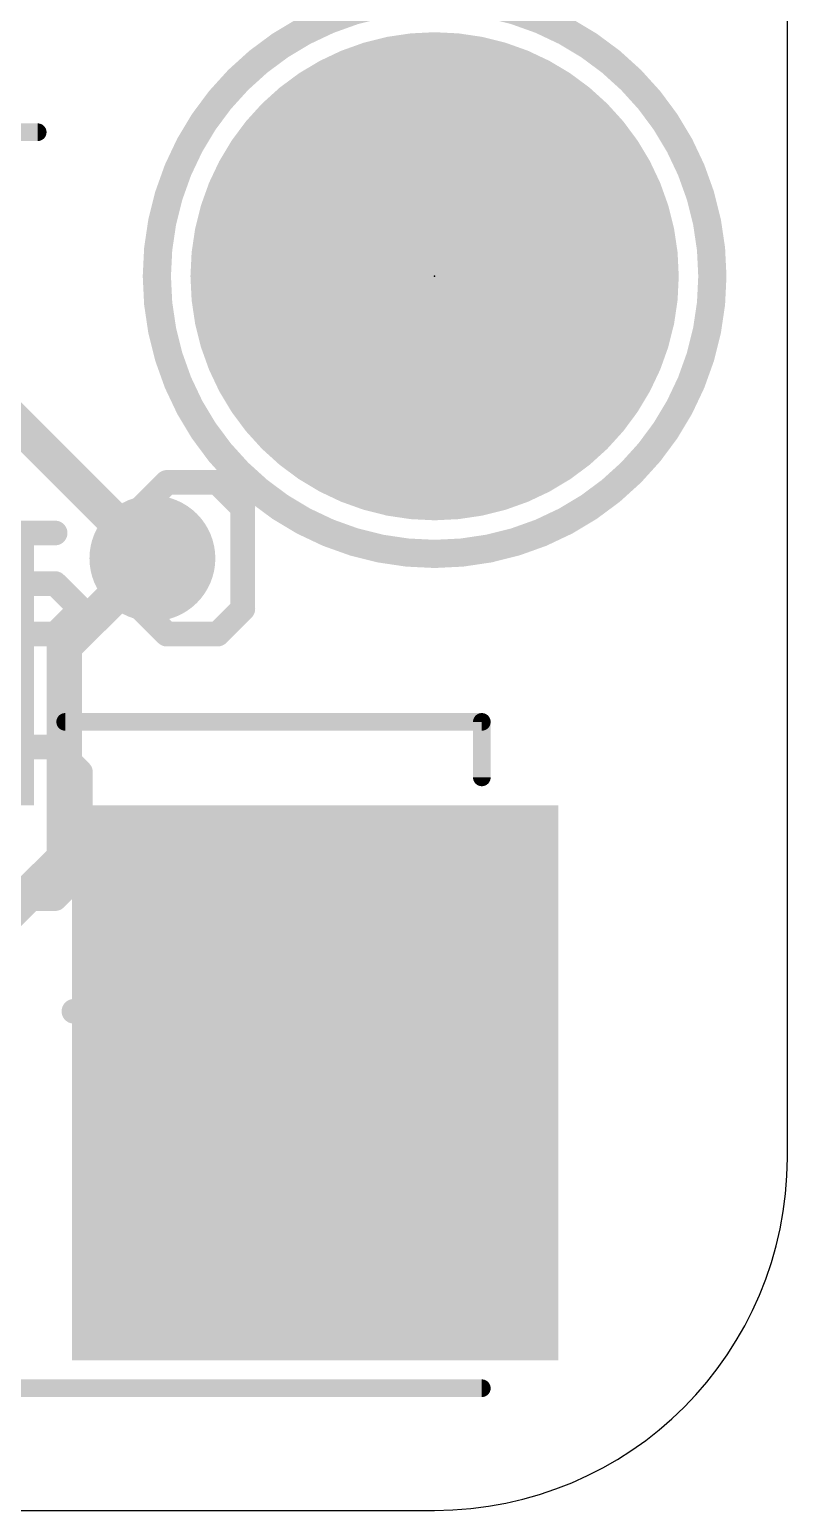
# Model space of a CAD drawing. Extents: x 0 to 25.4, y 0 to 17.8.
# Drawn here: x 19.94 to 25.4, y 0 to 10.67 of the extents above; entities that cross this region are included whole.
import ezdxf

# ---------------------------------------------------------------- set-up
doc = ezdxf.new("R2010")
doc.units = 0
for name, color, linetype in [('1', 12, 'CONTINUOUS'), ('16', 132, 'CONTINUOUS'), ('17', 110, 'CONTINUOUS'), ('18', 110, 'CONTINUOUS'), ('20', 53, 'CONTINUOUS'), ('21', 53, 'CONTINUOUS'), ('22', 253, 'CONTINUOUS'), ('23', 53, 'CONTINUOUS')]:
    doc.layers.add(name, color=color, linetype=linetype)

# ---------------------------------------------------------------- blocks, each defined once
blk = doc.blocks.new('RECT')
blk.add_solid([(-0.5, -0.5), (0.5, -0.5), (-0.5, 0.5), (0.5, 0.5)])
blk = doc.blocks.new('ROUNDP')
at = {"const_width": 0.5}
blk.add_lwpolyline([(0, -0.25, 1), (0, 0.25, 1), (0, -0.25)], format="xyb", dxfattribs=at)
blk = doc.blocks.new('ROUNDV')
at = {"const_width": 0.5}
blk.add_lwpolyline([(0, -0.25, 1), (0, 0.25, 1), (0, -0.25)], format="xyb", dxfattribs=at)

msp = doc.modelspace()

# ---------------------------------------------------------------- linework, layer by layer
at = {"layer": '1', "const_width": 0.254}
msp.add_lwpolyline([(20.828, 6.858), (19.685, 8.001)], dxfattribs=at)
at = {"layer": '1', "const_width": 0.127}
msp.add_lwpolyline([(20.7831, 6.8131, 1), (20.8729, 6.9029)], format="xyb", dxfattribs=at)
at = {"layer": '16', "const_width": 0.254}
for points in [[(20.193, 6.223), (20.828, 6.858)], [(20.193, 4.699), (20.193, 6.223)], [(18.415, 2.921), (20.193, 4.699)]]:
    msp.add_lwpolyline(points, dxfattribs=at)
at = {"layer": '16', "const_width": 0.127}
for points in [[(20.8729, 6.8131, 1), (20.7831, 6.9029)], [(20.2565, 6.223, 1), (20.1295, 6.223)], [(20.1481, 6.2679, 1), (20.2379, 6.1781)], [(20.2379, 4.6541, 1), (20.1481, 4.7439)], [(20.1295, 4.699, 1), (20.2565, 4.699)]]:
    msp.add_lwpolyline(points, format="xyb", dxfattribs=at)
at = {"layer": '20'}
for p, q in [((25.4, 2.54), (25.4, 15.24)), ((2.54, 0), (22.86, 0))]:
    msp.add_line(p, q, dxfattribs=at)
msp.add_arc((22.86, 2.54), 2.54, 270, 0, dxfattribs=at)
at = {"layer": '21'}
for points, const_width in [([(22.86, 6.89, 1), (22.86, 10.89, 1), (22.86, 6.89)], 0.2032), ([(20.0022, 9.8959, 1), (20.0022, 9.9594)], 0.0635), ([(20.2, 5.7118, 1), (20.2, 5.6483)], 0.0635), ([(23.2318, 5.68, 1), (23.1683, 5.68)], 0.0635), ([(23.2, 5.6483, 1), (23.2, 5.7118)], 0.0635), ([(23.1683, 5.28, 1), (23.2318, 5.28)], 0.0635), ([(23.2, 0.8482, 1), (23.2, 0.9118)], 0.0635)]:
    msp.add_lwpolyline(points, format="xyb", dxfattribs=dict(at, const_width=const_width))
at = {"layer": '21', "const_width": 0.127}
for points in [[(19.8539, 9.9277), (20.0022, 9.9277)], [(20.2, 5.68), (23.2, 5.68)], [(23.2, 5.68), (23.2, 5.28)], [(2.2, 0.88), (23.2, 0.88)]]:
    msp.add_lwpolyline(points, dxfattribs=at)
at = {"layer": '22', "const_width": 0.1778}
for points in [[(20.7503, 7.2228), (20.9325, 7.405)], [(20.9325, 7.405), (21.2969, 7.405)], [(21.2969, 7.405), (21.479, 7.2228)], [(21.479, 7.2228), (21.479, 6.4941)], [(20.1275, 7.0407), (19.7631, 7.0407)], [(20.1275, 6.6763), (19.5809, 6.6763)], [(20.3096, 6.4941), (20.1275, 6.6763)], [(20.1275, 6.3119), (20.3096, 6.4941)], [(20.9325, 6.3119), (20.7503, 6.4941)], [(21.479, 6.4941), (21.2969, 6.3119)], [(19.5809, 6.3119), (20.1275, 6.3119)], [(21.2969, 6.3119), (20.9325, 6.3119)], [(19.7631, 5.5), (20.1275, 5.5)], [(20.1275, 5.5), (20.3096, 5.3178)], [(20.3096, 5.3178), (20.3096, 4.5891)], [(20.3096, 4.5891), (20.1275, 4.4069)], [(20.1275, 4.4069), (19.7631, 4.4069)], [(20.9918, 3.595), (20.263, 3.595)], [(20.9918, 2.5019), (20.9918, 3.595)], [(20.9918, 3.0485), (20.6274, 3.0485)]]:
    msp.add_lwpolyline(points, dxfattribs=at)
at = {"layer": '22', "const_width": 0.0889}
for points in [[(20.9325, 7.4495, 1), (20.9325, 7.3606)], [(20.9639, 7.3736, 1), (20.901, 7.4365)], [(21.3283, 7.4365, 1), (21.2654, 7.3736)], [(21.2969, 7.3606, 1), (21.2969, 7.4495)], [(20.7189, 7.2543, 1), (20.7817, 7.1914)], [(21.5235, 7.2228, 1), (21.4346, 7.2228)], [(21.4476, 7.1914, 1), (21.5105, 7.2543)], [(20.1275, 6.9962, 1), (20.1275, 7.0851)], [(20.1589, 6.7077, 1), (20.096, 6.6448)], [(20.1275, 6.6318, 1), (20.1275, 6.7207)], [(20.3411, 6.4627, 1), (20.2782, 6.5255)], [(20.2782, 6.4627, 1), (20.3411, 6.5255)], [(20.7817, 6.5255, 1), (20.7189, 6.4627)], [(21.4346, 6.4941, 1), (21.5235, 6.4941)], [(21.5105, 6.4627, 1), (21.4476, 6.5255)], [(20.1275, 6.2675, 1), (20.1275, 6.3564)], [(20.9325, 6.3564, 1), (20.9325, 6.2675)], [(21.2969, 6.2675, 1), (21.2969, 6.3564)], [(20.096, 6.3433, 1), (20.1589, 6.2805)], [(20.901, 6.2805, 1), (20.9639, 6.3433)], [(21.2654, 6.3433, 1), (21.3283, 6.2805)], [(20.1589, 5.5315, 1), (20.096, 5.4686)], [(20.1275, 5.4556, 1), (20.1275, 5.5445)], [(20.3541, 5.3178, 1), (20.2652, 5.3178)], [(20.2782, 5.2864, 1), (20.3411, 5.3493)], [(20.2652, 4.5891, 1), (20.3541, 4.5891)], [(20.3411, 4.5577, 1), (20.2782, 4.6205)], [(20.096, 4.4383, 1), (20.1589, 4.3755)], [(20.1275, 4.3624, 1), (20.1275, 4.4514)], [(20.263, 3.6395, 1), (20.263, 3.5506)], [(21.0362, 3.595, 1), (20.9473, 3.595)], [(20.9918, 3.5506, 1), (20.9918, 3.6395)], [(20.6274, 3.0929, 1), (20.6274, 3.004)], [(20.9918, 3.004, 1), (20.9918, 3.0929)], [(20.9473, 2.5019, 1), (21.0362, 2.5019)]]:
    msp.add_lwpolyline(points, format="xyb", dxfattribs=at)
at = {"layer": '23'}
msp.add_point((22.86, 8.89), dxfattribs=at)

# ---------------------------------------------------------------- block references
at = {"layer": '1', "xscale": 0.55, "yscale": 2}
msp.add_blockref('RECT', (19.7, 6.08), dxfattribs=at)
at = {"layer": '1', "xscale": 4, "yscale": 3.5, "rotation": 90}
msp.add_blockref('RECT', (22, 3.08), dxfattribs=at)
at = {"layer": '17', "xscale": 3.516, "yscale": 3.516}
msp.add_blockref('ROUNDP', (22.86, 8.89), dxfattribs=at)
msp.add_blockref('ROUNDP', (22.86, 8.89), dxfattribs=at)
at = {"layer": '18', "xscale": 0.9064, "yscale": 0.9064}
msp.add_blockref('ROUNDV', (20.828, 6.858), dxfattribs=at)
msp.add_blockref('ROUNDV', (20.828, 6.858), dxfattribs=at)

doc.saveas('drawing.dxf')
